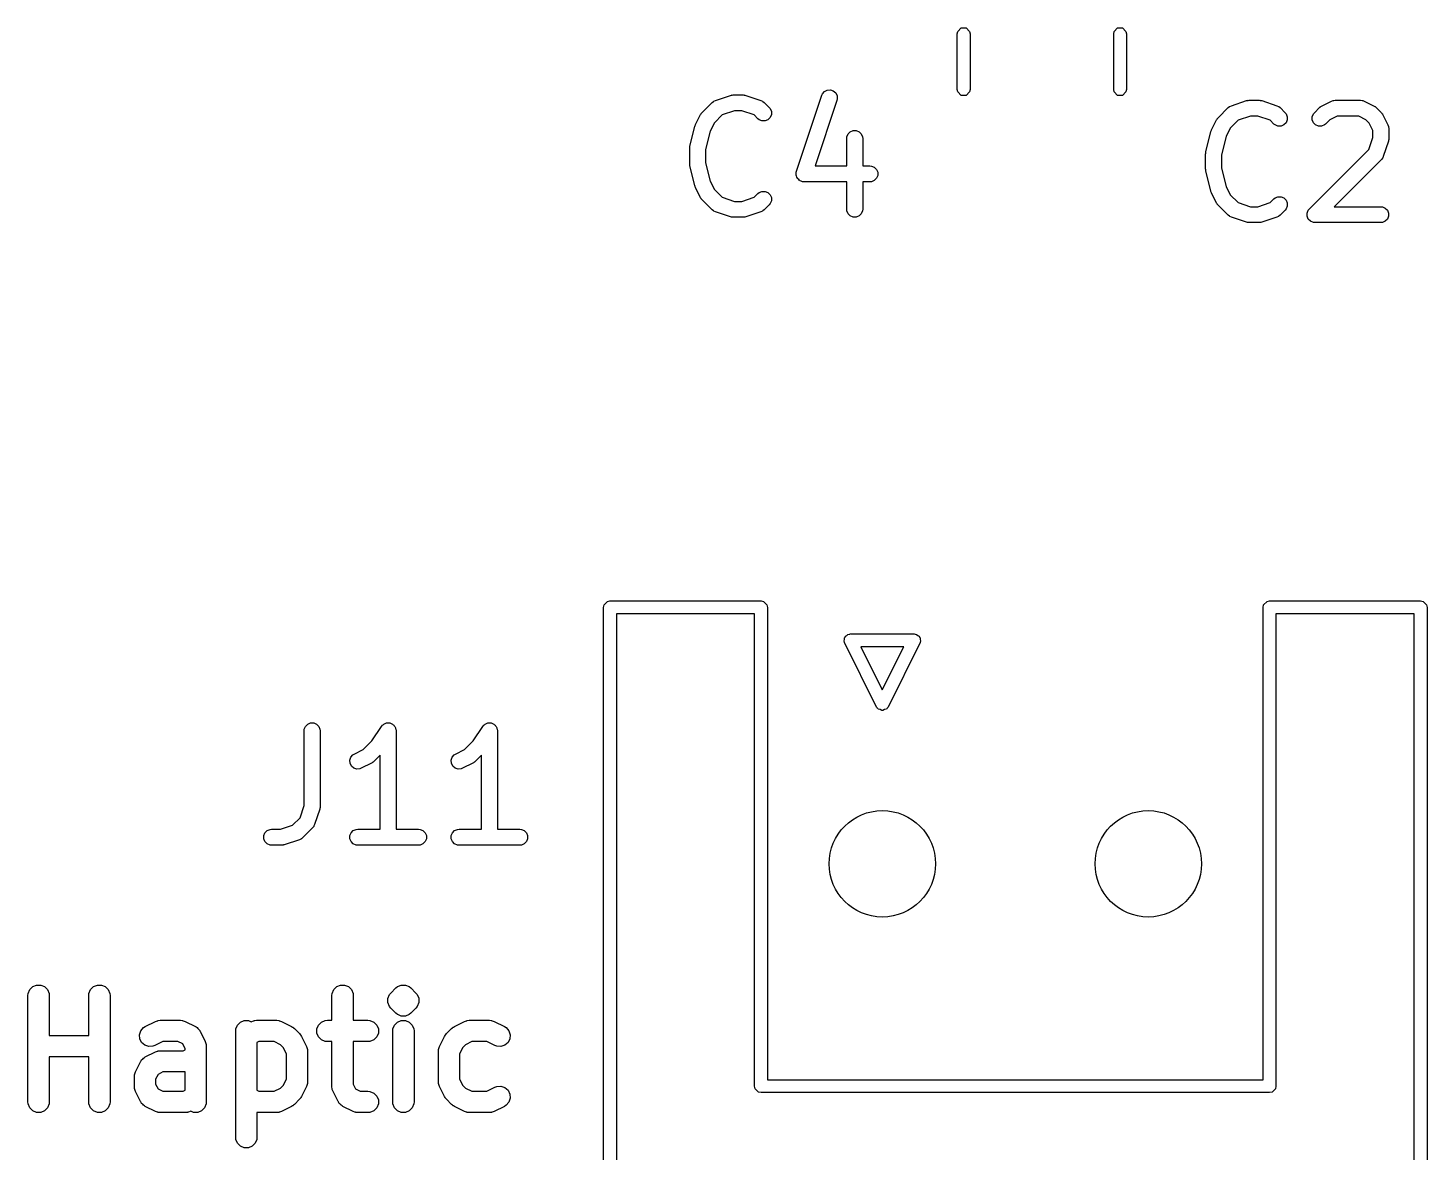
# Model space of a CAD drawing. Extents: x 2.05 to 8.87, y -5.84 to -2.88.
# Drawn here: x 2.056 to 2.574, y -5.571 to -5.156 of the extents above; entities that cross this region are included whole.
import ezdxf

# ---------------------------------------------------------------- set-up
doc = ezdxf.new("R2010")
doc.units = 0
doc.header["$MEASUREMENT"] = 0
doc.layers.add('BLACK', color=7, linetype='CONTINUOUS')

msp = doc.modelspace()

# ---------------------------------------------------------------- linework, layer by layer
at = {"layer": 'BLACK', "linetype": 'CONTINUOUS'}
for p, q in [((2.39998, -5.15682), (2.40126, -5.15554)), ((2.40126, -5.15554), (2.40307, -5.15554)), ((2.40307, -5.15554), (2.40435, -5.15682)), ((2.45786, -5.15682), (2.45914, -5.15554)), ((2.45914, -5.15554), (2.46094, -5.15554)), ((2.46094, -5.15554), (2.46222, -5.15682)), ((2.3998, -5.15773), (2.39998, -5.15682)), ((2.3998, -5.1783), (2.3998, -5.15773)), ((2.40435, -5.15682), (2.40453, -5.15773)), ((2.40453, -5.15773), (2.40453, -5.1783)), ((2.45768, -5.15773), (2.45786, -5.15682)), ((2.45768, -5.1783), (2.45768, -5.15773)), ((2.46222, -5.15682), (2.4624, -5.15773)), ((2.4624, -5.15773), (2.4624, -5.1783)), ((2.30975, -5.18257), (2.31028, -5.18233)), ((2.31028, -5.18233), (2.3159, -5.18046)), ((2.3159, -5.18046), (2.31619, -5.18039)), ((2.31619, -5.18039), (2.31626, -5.18036)), ((2.31626, -5.18036), (2.31636, -5.18035)), ((2.31636, -5.18035), (2.31647, -5.18033)), ((2.31647, -5.18033), (2.31654, -5.18034)), ((2.31654, -5.18034), (2.31684, -5.18031)), ((2.31684, -5.18031), (2.32058, -5.18031)), ((2.32058, -5.18031), (2.32088, -5.18034)), ((2.32088, -5.18034), (2.32095, -5.18033)), ((2.32095, -5.18033), (2.32106, -5.18035)), ((2.32106, -5.18035), (2.32116, -5.18036)), ((2.32116, -5.18036), (2.32123, -5.18039)), ((2.32123, -5.18039), (2.32152, -5.18046)), ((2.32152, -5.18046), (2.32714, -5.18233)), ((2.32714, -5.18233), (2.32767, -5.18257)), ((2.34028, -5.20857), (2.34965, -5.18045)), ((2.35526, -5.18232), (2.34718, -5.20655)), ((2.34965, -5.18045), (2.34989, -5.17992)), ((2.34989, -5.17992), (2.35065, -5.17905)), ((2.35065, -5.17905), (2.35168, -5.17854)), ((2.35168, -5.17854), (2.35283, -5.17846)), ((2.35283, -5.17846), (2.35392, -5.17882)), ((2.35392, -5.17882), (2.35479, -5.17958)), ((2.35479, -5.17958), (2.3553, -5.18061)), ((2.35539, -5.18176), (2.35526, -5.18232)), ((2.3553, -5.18061), (2.35539, -5.18176)), ((2.39998, -5.1792), (2.3998, -5.1783)), ((2.40126, -5.18048), (2.39998, -5.1792)), ((2.40307, -5.18048), (2.40126, -5.18048)), ((2.40435, -5.1792), (2.40307, -5.18048)), ((2.40453, -5.1783), (2.40435, -5.1792)), ((2.45786, -5.1792), (2.45768, -5.1783)), ((2.45914, -5.18048), (2.45786, -5.1792)), ((2.46094, -5.18048), (2.45914, -5.18048)), ((2.46222, -5.1792), (2.46094, -5.18048)), ((2.4624, -5.1783), (2.46222, -5.1792)), ((2.50122, -5.1843), (2.50685, -5.18243)), ((2.50685, -5.18243), (2.50713, -5.18236)), ((2.50713, -5.18236), (2.5072, -5.18233)), ((2.5072, -5.18233), (2.50731, -5.18232)), ((2.50731, -5.18232), (2.50741, -5.1823)), ((2.50741, -5.1823), (2.50749, -5.18231)), ((2.50749, -5.18231), (2.50778, -5.18228)), ((2.50778, -5.18228), (2.51153, -5.18228)), ((2.51153, -5.18228), (2.51182, -5.18231)), ((2.51182, -5.18231), (2.5119, -5.1823)), ((2.5119, -5.1823), (2.512, -5.18232)), ((2.512, -5.18232), (2.51211, -5.18233)), ((2.51211, -5.18233), (2.51218, -5.18236)), ((2.51218, -5.18236), (2.51246, -5.18243)), ((2.51246, -5.18243), (2.51809, -5.1843)), ((2.53833, -5.18259), (2.53887, -5.18238)), ((2.53887, -5.18238), (2.53898, -5.18237)), ((2.53898, -5.18237), (2.53908, -5.18233)), ((2.53908, -5.18233), (2.53965, -5.18228)), ((2.53965, -5.18228), (2.54903, -5.18228)), ((2.54903, -5.18228), (2.5496, -5.18233)), ((2.5496, -5.18233), (2.5497, -5.18237)), ((2.5497, -5.18237), (2.54981, -5.18238)), ((2.54981, -5.18238), (2.55035, -5.18259)), ((2.30295, -5.19131), (2.30482, -5.18756)), ((2.30482, -5.18756), (2.30498, -5.18732)), ((2.30498, -5.18732), (2.30501, -5.18724)), ((2.30501, -5.18724), (2.30507, -5.18716)), ((2.30507, -5.18716), (2.30513, -5.18707)), ((2.30513, -5.18707), (2.30519, -5.18702)), ((2.30519, -5.18702), (2.30537, -5.1868)), ((2.30537, -5.1868), (2.30912, -5.18305)), ((2.30912, -5.18305), (2.30957, -5.18268)), ((2.30957, -5.18268), (2.30967, -5.18264)), ((2.30967, -5.18264), (2.30975, -5.18257)), ((2.31731, -5.18621), (2.31281, -5.18772)), ((2.32011, -5.18621), (2.31731, -5.18621)), ((2.32461, -5.18772), (2.32011, -5.18621)), ((2.32767, -5.18257), (2.32775, -5.18264)), ((2.32775, -5.18264), (2.32785, -5.18268)), ((2.32785, -5.18268), (2.3283, -5.18305)), ((2.3283, -5.18305), (2.33017, -5.18492)), ((2.33017, -5.18492), (2.33054, -5.18537)), ((2.33054, -5.18537), (2.33098, -5.18643)), ((2.33098, -5.18759), (2.33054, -5.18865)), ((2.33098, -5.18643), (2.33098, -5.18759)), ((2.49632, -5.18877), (2.50007, -5.18502)), ((2.50007, -5.18502), (2.50052, -5.18465)), ((2.50052, -5.18465), (2.50061, -5.18461)), ((2.50061, -5.18461), (2.50069, -5.18454)), ((2.50069, -5.18454), (2.50122, -5.1843)), ((2.51809, -5.1843), (2.51862, -5.18454)), ((2.51862, -5.18454), (2.5187, -5.18461)), ((2.5187, -5.18461), (2.51879, -5.18465)), ((2.51879, -5.18465), (2.51924, -5.18502)), ((2.51924, -5.18502), (2.52112, -5.18689)), ((2.52112, -5.18689), (2.52148, -5.18734)), ((2.52148, -5.18734), (2.52192, -5.1884)), ((2.53113, -5.1884), (2.53157, -5.18734)), ((2.53157, -5.18734), (2.53194, -5.18689)), ((2.53194, -5.18689), (2.53381, -5.18502)), ((2.53381, -5.18502), (2.53404, -5.18483)), ((2.53404, -5.18483), (2.53409, -5.18477)), ((2.53409, -5.18477), (2.53418, -5.18472)), ((2.53418, -5.18472), (2.53426, -5.18465)), ((2.53426, -5.18465), (2.53433, -5.18462)), ((2.53433, -5.18462), (2.53458, -5.18446)), ((2.53458, -5.18446), (2.53833, -5.18259)), ((2.55035, -5.18259), (2.5541, -5.18446)), ((2.5541, -5.18446), (2.55434, -5.18462)), ((2.55434, -5.18462), (2.55442, -5.18465)), ((2.55442, -5.18465), (2.5545, -5.18472)), ((2.5545, -5.18472), (2.55459, -5.18477)), ((2.55459, -5.18477), (2.55464, -5.18483)), ((2.55464, -5.18483), (2.55486, -5.18502)), ((2.55486, -5.18502), (2.55674, -5.18689)), ((2.55674, -5.18689), (2.55692, -5.18712)), ((2.55692, -5.18712), (2.55698, -5.18717)), ((2.55698, -5.18717), (2.55704, -5.18726)), ((2.55704, -5.18726), (2.5571, -5.18734)), ((2.5571, -5.18734), (2.55713, -5.18741)), ((2.55713, -5.18741), (2.55729, -5.18766)), ((2.30085, -5.19942), (2.30272, -5.19192)), ((2.30272, -5.19192), (2.30274, -5.19188)), ((2.30274, -5.19185), (2.30283, -5.19162)), ((2.30274, -5.19188), (2.30274, -5.19185)), ((2.30283, -5.19162), (2.30292, -5.19137)), ((2.30292, -5.19137), (2.30293, -5.19136)), ((2.30293, -5.19136), (2.30295, -5.19131)), ((2.30989, -5.19063), (2.30837, -5.19366)), ((2.31281, -5.18772), (2.30989, -5.19063)), ((2.326, -5.1891), (2.32461, -5.18772)), ((2.32644, -5.18947), (2.326, -5.1891)), ((2.32751, -5.18991), (2.32644, -5.18947)), ((2.32866, -5.18991), (2.32751, -5.18991)), ((2.32972, -5.18947), (2.32866, -5.18991)), ((2.33054, -5.18865), (2.32972, -5.18947)), ((2.49389, -5.19328), (2.49577, -5.18953)), ((2.49577, -5.18953), (2.49592, -5.18928)), ((2.49592, -5.18928), (2.49595, -5.18921)), ((2.49595, -5.18921), (2.49602, -5.18913)), ((2.49602, -5.18913), (2.49607, -5.18904)), ((2.49607, -5.18904), (2.49613, -5.18899)), ((2.49613, -5.18899), (2.49632, -5.18877)), ((2.50083, -5.1926), (2.49932, -5.19563)), ((2.50375, -5.18968), (2.50083, -5.1926)), ((2.50826, -5.18818), (2.50375, -5.18968)), ((2.51105, -5.18818), (2.50826, -5.18818)), ((2.51556, -5.18968), (2.51105, -5.18818)), ((2.51694, -5.19107), (2.51556, -5.18968)), ((2.51739, -5.19143), (2.51694, -5.19107)), ((2.51845, -5.19187), (2.51739, -5.19143)), ((2.5196, -5.19187), (2.51845, -5.19187)), ((2.52067, -5.19143), (2.5196, -5.19187)), ((2.52148, -5.19062), (2.52067, -5.19143)), ((2.52192, -5.18955), (2.52148, -5.19062)), ((2.52192, -5.1884), (2.52192, -5.18955)), ((2.53113, -5.18955), (2.53113, -5.1884)), ((2.53157, -5.19062), (2.53113, -5.18955)), ((2.53239, -5.19143), (2.53157, -5.19062)), ((2.53345, -5.19187), (2.53239, -5.19143)), ((2.5346, -5.19187), (2.53345, -5.19187)), ((2.53567, -5.19143), (2.5346, -5.19187)), ((2.53611, -5.19107), (2.53567, -5.19143)), ((2.53765, -5.18953), (2.53611, -5.19107)), ((2.54035, -5.18818), (2.53765, -5.18953)), ((2.54833, -5.18818), (2.54035, -5.18818)), ((2.55103, -5.18953), (2.54833, -5.18818)), ((2.55222, -5.19073), (2.55103, -5.18953)), ((2.55357, -5.19343), (2.55222, -5.19073)), ((2.55729, -5.18766), (2.55917, -5.19141)), ((2.55917, -5.19141), (2.55937, -5.19195)), ((2.55937, -5.19195), (2.55938, -5.19205)), ((2.55938, -5.19205), (2.55942, -5.19215)), ((2.55942, -5.19215), (2.55948, -5.19273)), ((2.55948, -5.19273), (2.55948, -5.19648)), ((2.30837, -5.19366), (2.30666, -5.2005)), ((2.35888, -5.19638), (2.35893, -5.19581)), ((2.35888, -5.20655), (2.35888, -5.19638)), ((2.35893, -5.19581), (2.35937, -5.19474)), ((2.35937, -5.19474), (2.36019, -5.19393)), ((2.36019, -5.19393), (2.36125, -5.19349)), ((2.36125, -5.19349), (2.36241, -5.19349)), ((2.36241, -5.19349), (2.36347, -5.19393)), ((2.36347, -5.19393), (2.36428, -5.19474)), ((2.36428, -5.19474), (2.36473, -5.19581)), ((2.36473, -5.19581), (2.36478, -5.19638)), ((2.36478, -5.19638), (2.36478, -5.20655)), ((2.49179, -5.20139), (2.49367, -5.19389)), ((2.49367, -5.19389), (2.49368, -5.19384)), ((2.49368, -5.19382), (2.49378, -5.19358)), ((2.49368, -5.19384), (2.49368, -5.19382)), ((2.49378, -5.19358), (2.49386, -5.19334)), ((2.49386, -5.19334), (2.49387, -5.19332)), ((2.49387, -5.19332), (2.49389, -5.19328)), ((2.49932, -5.19563), (2.49761, -5.20247)), ((2.55207, -5.20051), (2.55357, -5.196)), ((2.55357, -5.196), (2.55357, -5.19343)), ((2.55933, -5.19741), (2.55745, -5.20304)), ((2.55939, -5.19713), (2.55933, -5.19741)), ((2.55942, -5.19705), (2.55939, -5.19713)), ((2.55943, -5.19695), (2.55942, -5.19705)), ((2.55945, -5.19685), (2.55943, -5.19695)), ((2.55948, -5.19648), (2.55945, -5.19677)), ((2.55945, -5.19677), (2.55945, -5.19685)), ((2.30076, -5.19999), (2.30079, -5.19977)), ((2.30077, -5.20003), (2.30076, -5.19999)), ((2.30076, -5.20013), (2.30077, -5.20003)), ((2.30076, -5.20576), (2.30076, -5.20013)), ((2.30079, -5.19977), (2.30082, -5.19956)), ((2.30082, -5.19956), (2.30083, -5.19952)), ((2.30083, -5.19952), (2.30085, -5.19942)), ((2.30666, -5.2005), (2.30666, -5.20539)), ((2.4917, -5.2021), (2.49171, -5.202)), ((2.4917, -5.20773), (2.4917, -5.2021)), ((2.49171, -5.20196), (2.49174, -5.20174)), ((2.49171, -5.202), (2.49171, -5.20196)), ((2.49174, -5.20174), (2.49176, -5.20153)), ((2.49176, -5.20153), (2.49178, -5.20149)), ((2.49178, -5.20149), (2.49179, -5.20139)), ((2.49761, -5.20247), (2.49761, -5.20736)), ((2.53006, -5.22251), (2.55207, -5.20051)), ((2.55745, -5.20304), (2.55721, -5.20356)), ((2.30077, -5.20586), (2.30076, -5.20576)), ((2.30076, -5.2059), (2.30077, -5.20586)), ((2.30079, -5.20612), (2.30076, -5.2059)), ((2.30082, -5.20633), (2.30079, -5.20612)), ((2.30083, -5.20637), (2.30082, -5.20633)), ((2.30085, -5.20647), (2.30083, -5.20637)), ((2.30272, -5.21397), (2.30085, -5.20647)), ((2.30666, -5.20539), (2.30837, -5.21223)), ((2.34718, -5.20655), (2.35888, -5.20655)), ((2.36478, -5.20655), (2.36745, -5.20655)), ((2.36745, -5.20655), (2.36803, -5.20661)), ((2.36803, -5.20661), (2.36909, -5.20705)), ((2.36909, -5.20705), (2.36991, -5.20787)), ((2.36991, -5.20787), (2.37035, -5.20893)), ((2.49171, -5.20783), (2.4917, -5.20773)), ((2.49171, -5.20787), (2.49171, -5.20783)), ((2.49174, -5.20809), (2.49171, -5.20787)), ((2.49176, -5.2083), (2.49174, -5.20809)), ((2.49178, -5.20834), (2.49176, -5.2083)), ((2.49179, -5.20844), (2.49178, -5.20834)), ((2.49761, -5.20736), (2.49932, -5.21419)), ((2.55674, -5.20419), (2.53928, -5.22165)), ((2.5571, -5.20374), (2.55674, -5.20419)), ((2.55715, -5.20364), (2.5571, -5.20374)), ((2.55721, -5.20356), (2.55715, -5.20364)), ((2.30837, -5.21223), (2.30989, -5.21526)), ((2.34015, -5.20914), (2.34019, -5.20899)), ((2.34019, -5.20961), (2.34015, -5.20914)), ((2.34019, -5.20893), (2.34022, -5.20886)), ((2.34019, -5.20899), (2.34019, -5.20893)), ((2.34019, -5.21008), (2.34019, -5.20961)), ((2.34023, -5.21018), (2.34019, -5.21008)), ((2.34022, -5.20886), (2.34028, -5.20857)), ((2.34023, -5.21029), (2.34023, -5.21018)), ((2.34045, -5.21071), (2.34023, -5.21029)), ((2.34063, -5.21115), (2.34045, -5.21071)), ((2.3407, -5.21122), (2.34063, -5.21115)), ((2.34075, -5.21132), (2.3407, -5.21122)), ((2.34111, -5.21163), (2.34075, -5.21132)), ((2.34144, -5.21196), (2.34111, -5.21163)), ((2.34154, -5.212), (2.34144, -5.21196)), ((2.34162, -5.21207), (2.34154, -5.212)), ((2.34207, -5.21222), (2.34162, -5.21207)), ((2.34251, -5.2124), (2.34207, -5.21222)), ((2.34266, -5.21242), (2.34251, -5.2124)), ((2.34271, -5.21244), (2.34266, -5.21242)), ((2.34279, -5.21243), (2.34271, -5.21244)), ((2.34308, -5.21246), (2.34279, -5.21243)), ((2.35888, -5.21246), (2.34308, -5.21246)), ((2.35888, -5.22263), (2.35888, -5.21246)), ((2.36745, -5.21246), (2.36478, -5.21246)), ((2.36478, -5.21246), (2.36478, -5.22263)), ((2.36803, -5.2124), (2.36745, -5.21246)), ((2.36909, -5.21196), (2.36803, -5.2124)), ((2.36991, -5.21115), (2.36909, -5.21196)), ((2.37035, -5.21008), (2.36991, -5.21115)), ((2.37035, -5.20893), (2.37035, -5.21008)), ((2.49367, -5.21594), (2.49179, -5.20844)), ((2.30274, -5.21402), (2.30272, -5.21397)), ((2.30274, -5.21404), (2.30274, -5.21402)), ((2.30283, -5.21428), (2.30274, -5.21404)), ((2.30292, -5.21452), (2.30283, -5.21428)), ((2.30293, -5.21454), (2.30292, -5.21452)), ((2.30295, -5.21458), (2.30293, -5.21454)), ((2.30482, -5.21833), (2.30295, -5.21458)), ((2.30498, -5.21857), (2.30482, -5.21833)), ((2.30501, -5.21865), (2.30498, -5.21857)), ((2.30507, -5.21873), (2.30501, -5.21865)), ((2.30989, -5.21526), (2.31281, -5.21818)), ((2.31281, -5.21818), (2.31731, -5.21968)), ((2.32011, -5.21968), (2.32461, -5.21818)), ((2.32461, -5.21818), (2.326, -5.21679)), ((2.326, -5.21679), (2.32644, -5.21643)), ((2.32644, -5.21643), (2.32751, -5.21599)), ((2.32751, -5.21599), (2.32866, -5.21599)), ((2.32866, -5.21599), (2.32972, -5.21643)), ((2.32972, -5.21643), (2.33054, -5.21724)), ((2.33054, -5.21724), (2.33098, -5.21831)), ((2.33098, -5.21831), (2.33098, -5.21946)), ((2.49368, -5.21598), (2.49367, -5.21594)), ((2.49368, -5.21601), (2.49368, -5.21598)), ((2.49378, -5.21624), (2.49368, -5.21601)), ((2.49386, -5.21649), (2.49378, -5.21624)), ((2.49387, -5.2165), (2.49386, -5.21649)), ((2.49389, -5.21655), (2.49387, -5.2165)), ((2.49577, -5.2203), (2.49389, -5.21655)), ((2.49932, -5.21419), (2.50083, -5.21723)), ((2.50083, -5.21723), (2.50375, -5.22014)), ((2.51694, -5.21876), (2.51739, -5.21839)), ((2.51739, -5.21839), (2.51845, -5.21795)), ((2.51845, -5.21795), (2.5196, -5.21795)), ((2.5196, -5.21795), (2.52067, -5.21839)), ((2.52067, -5.21839), (2.52148, -5.21921)), ((2.30513, -5.21882), (2.30507, -5.21873)), ((2.30519, -5.21887), (2.30513, -5.21882)), ((2.30537, -5.21909), (2.30519, -5.21887)), ((2.30912, -5.22284), (2.30537, -5.21909)), ((2.30957, -5.22321), (2.30912, -5.22284)), ((2.30967, -5.22325), (2.30957, -5.22321)), ((2.30975, -5.22332), (2.30967, -5.22325)), ((2.31028, -5.22356), (2.30975, -5.22332)), ((2.3159, -5.22543), (2.31028, -5.22356)), ((2.31731, -5.21968), (2.32011, -5.21968)), ((2.32714, -5.22356), (2.32152, -5.22543)), ((2.32767, -5.22332), (2.32714, -5.22356)), ((2.32775, -5.22325), (2.32767, -5.22332)), ((2.32785, -5.22321), (2.32775, -5.22325)), ((2.3283, -5.22284), (2.32785, -5.22321)), ((2.33017, -5.22097), (2.3283, -5.22284)), ((2.33054, -5.22052), (2.33017, -5.22097)), ((2.33098, -5.21946), (2.33054, -5.22052)), ((2.35893, -5.22321), (2.35888, -5.22263)), ((2.35937, -5.22427), (2.35893, -5.22321)), ((2.36473, -5.22321), (2.36428, -5.22427)), ((2.36478, -5.22263), (2.36473, -5.22321)), ((2.49592, -5.22054), (2.49577, -5.2203)), ((2.49595, -5.22062), (2.49592, -5.22054)), ((2.49602, -5.2207), (2.49595, -5.22062)), ((2.49607, -5.22079), (2.49602, -5.2207)), ((2.49613, -5.22084), (2.49607, -5.22079)), ((2.49632, -5.22106), (2.49613, -5.22084)), ((2.50007, -5.22481), (2.49632, -5.22106)), ((2.50375, -5.22014), (2.50826, -5.22165)), ((2.50826, -5.22165), (2.51105, -5.22165)), ((2.51105, -5.22165), (2.51556, -5.22014)), ((2.51556, -5.22014), (2.51694, -5.21876)), ((2.52112, -5.22294), (2.51924, -5.22481)), ((2.52148, -5.22249), (2.52112, -5.22294)), ((2.52148, -5.21921), (2.52192, -5.22027)), ((2.52192, -5.22143), (2.52148, -5.22249)), ((2.52192, -5.22027), (2.52192, -5.22143)), ((2.52926, -5.22402), (2.5297, -5.22296)), ((2.5297, -5.22296), (2.53006, -5.22251)), ((2.53928, -5.22165), (2.55652, -5.22165)), ((2.55652, -5.22165), (2.5571, -5.2217)), ((2.5571, -5.2217), (2.55816, -5.22214)), ((2.55816, -5.22214), (2.55898, -5.22296)), ((2.55898, -5.22296), (2.55942, -5.22402)), ((2.31619, -5.2255), (2.3159, -5.22543)), ((2.31626, -5.22553), (2.31619, -5.2255)), ((2.31636, -5.22554), (2.31626, -5.22553)), ((2.31647, -5.22556), (2.31636, -5.22554)), ((2.31654, -5.22555), (2.31647, -5.22556)), ((2.31684, -5.22558), (2.31654, -5.22555)), ((2.32058, -5.22558), (2.31684, -5.22558)), ((2.32088, -5.22555), (2.32058, -5.22558)), ((2.32095, -5.22556), (2.32088, -5.22555)), ((2.32106, -5.22554), (2.32095, -5.22556)), ((2.32116, -5.22553), (2.32106, -5.22554)), ((2.32123, -5.2255), (2.32116, -5.22553)), ((2.32152, -5.22543), (2.32123, -5.2255)), ((2.36019, -5.22509), (2.35937, -5.22427)), ((2.36125, -5.22553), (2.36019, -5.22509)), ((2.36241, -5.22553), (2.36125, -5.22553)), ((2.36347, -5.22509), (2.36241, -5.22553)), ((2.36428, -5.22427), (2.36347, -5.22509)), ((2.50052, -5.22518), (2.50007, -5.22481)), ((2.50061, -5.22522), (2.50052, -5.22518)), ((2.50069, -5.22529), (2.50061, -5.22522)), ((2.50122, -5.22553), (2.50069, -5.22529)), ((2.50685, -5.2274), (2.50122, -5.22553)), ((2.50713, -5.22747), (2.50685, -5.2274)), ((2.5072, -5.2275), (2.50713, -5.22747)), ((2.50731, -5.22751), (2.5072, -5.2275)), ((2.50741, -5.22753), (2.50731, -5.22751)), ((2.50749, -5.22752), (2.50741, -5.22753)), ((2.50778, -5.22755), (2.50749, -5.22752)), ((2.51153, -5.22755), (2.50778, -5.22755)), ((2.51182, -5.22752), (2.51153, -5.22755)), ((2.5119, -5.22753), (2.51182, -5.22752)), ((2.512, -5.22751), (2.5119, -5.22753)), ((2.51211, -5.2275), (2.512, -5.22751)), ((2.51218, -5.22747), (2.51211, -5.2275)), ((2.51246, -5.2274), (2.51218, -5.22747)), ((2.51809, -5.22553), (2.51246, -5.2274)), ((2.51862, -5.22529), (2.51809, -5.22553)), ((2.5187, -5.22522), (2.51862, -5.22529)), ((2.51879, -5.22518), (2.5187, -5.22522)), ((2.51924, -5.22481), (2.51879, -5.22518)), ((2.52926, -5.22518), (2.52926, -5.22402)), ((2.5297, -5.22624), (2.52926, -5.22518)), ((2.53051, -5.22705), (2.5297, -5.22624)), ((2.53158, -5.2275), (2.53051, -5.22705)), ((2.53215, -5.22755), (2.53158, -5.2275)), ((2.55652, -5.22755), (2.53215, -5.22755)), ((2.5571, -5.2275), (2.55652, -5.22755)), ((2.55816, -5.22705), (2.5571, -5.2275)), ((2.55898, -5.22624), (2.55816, -5.22705)), ((2.55942, -5.22518), (2.55898, -5.22624)), ((2.55942, -5.22402), (2.55942, -5.22518)), ((2.26908, -5.36898), (2.27036, -5.3677)), ((2.27036, -5.3677), (2.27126, -5.36752)), ((2.27126, -5.36752), (2.32717, -5.36752)), ((2.32717, -5.36752), (2.32807, -5.3677)), ((2.32807, -5.3677), (2.32935, -5.36898)), ((2.51317, -5.36898), (2.51445, -5.3677)), ((2.51445, -5.3677), (2.51535, -5.36752)), ((2.51535, -5.36752), (2.57126, -5.36752)), ((2.57126, -5.36752), (2.57216, -5.3677)), ((2.57216, -5.3677), (2.57344, -5.36898)), ((2.2689, -5.36988), (2.26908, -5.36898)), ((2.2689, -5.8313), (2.2689, -5.36988)), ((2.27362, -5.37224), (2.27362, -5.82894)), ((2.3248, -5.37224), (2.27362, -5.37224)), ((2.3248, -5.54705), (2.3248, -5.37224)), ((2.32935, -5.36898), (2.32953, -5.36988)), ((2.32953, -5.36988), (2.32953, -5.54469)), ((2.51299, -5.36988), (2.51317, -5.36898)), ((2.51299, -5.54469), (2.51299, -5.36988)), ((2.5689, -5.37224), (2.51772, -5.37224)), ((2.51772, -5.37224), (2.51772, -5.54705)), ((2.5689, -5.82894), (2.5689, -5.37224)), ((2.57344, -5.36898), (2.57362, -5.36988)), ((2.57362, -5.36988), (2.57362, -5.8313)), ((2.35788, -5.38225), (2.35805, -5.38173)), ((2.35805, -5.38289), (2.35788, -5.38225)), ((2.35805, -5.38118), (2.35833, -5.38091)), ((2.35805, -5.38173), (2.35805, -5.38118)), ((2.35805, -5.38299), (2.35805, -5.38289)), ((2.35809, -5.38303), (2.35805, -5.38299)), ((2.35812, -5.38314), (2.35809, -5.38303)), ((2.36993, -5.40677), (2.35812, -5.38314)), ((2.35833, -5.38091), (2.35845, -5.38054)), ((2.35845, -5.38054), (2.35894, -5.38029)), ((2.35894, -5.38029), (2.35933, -5.3799)), ((2.35933, -5.3799), (2.35998, -5.37978)), ((2.35998, -5.37978), (2.36007, -5.37973)), ((2.36007, -5.37973), (2.36012, -5.37975)), ((2.36012, -5.37975), (2.36024, -5.37972)), ((2.36024, -5.37972), (2.38386, -5.37972)), ((2.38597, -5.38314), (2.37416, -5.40677)), ((2.38386, -5.37972), (2.38397, -5.37975)), ((2.38397, -5.37975), (2.38403, -5.37973)), ((2.38403, -5.37973), (2.38412, -5.37978)), ((2.38412, -5.37978), (2.38476, -5.3799)), ((2.38476, -5.3799), (2.38515, -5.38029)), ((2.38515, -5.38029), (2.38564, -5.38054)), ((2.38564, -5.38054), (2.38577, -5.38091)), ((2.38577, -5.38091), (2.38604, -5.38118)), ((2.386, -5.38303), (2.38597, -5.38314)), ((2.38604, -5.38299), (2.386, -5.38303)), ((2.38604, -5.38118), (2.38604, -5.38173)), ((2.38604, -5.38173), (2.38621, -5.38225)), ((2.38621, -5.38225), (2.38604, -5.38289)), ((2.38604, -5.38289), (2.38604, -5.38299)), ((2.36406, -5.38445), (2.37205, -5.40043)), ((2.38004, -5.38445), (2.36406, -5.38445)), ((2.37205, -5.40043), (2.38004, -5.38445)), ((2.37022, -5.40714), (2.36993, -5.40677)), ((2.37026, -5.40726), (2.37022, -5.40714)), ((2.37035, -5.4073), (2.37026, -5.40726)), ((2.3705, -5.40749), (2.37035, -5.4073)), ((2.37121, -5.40773), (2.3705, -5.40749)), ((2.37188, -5.40806), (2.37121, -5.40773)), ((2.37205, -5.40801), (2.37188, -5.40806)), ((2.37221, -5.40806), (2.37205, -5.40801)), ((2.37288, -5.40773), (2.37221, -5.40806)), ((2.37359, -5.40749), (2.37288, -5.40773)), ((2.37375, -5.4073), (2.37359, -5.40749)), ((2.37383, -5.40726), (2.37375, -5.4073)), ((2.37387, -5.40714), (2.37383, -5.40726)), ((2.37416, -5.40677), (2.37387, -5.40714)), ((2.15809, -5.41554), (2.15815, -5.41497)), ((2.15815, -5.41497), (2.15859, -5.4139)), ((2.15859, -5.4139), (2.1594, -5.41309)), ((2.1594, -5.41309), (2.16047, -5.41265)), ((2.16047, -5.41265), (2.16162, -5.41265)), ((2.16162, -5.41265), (2.16268, -5.41309)), ((2.16268, -5.41309), (2.1635, -5.4139)), ((2.1635, -5.4139), (2.16394, -5.41497)), ((2.16394, -5.41497), (2.164, -5.41554)), ((2.18312, -5.41929), (2.18671, -5.41391)), ((2.18671, -5.4139), (2.18707, -5.41346)), ((2.18671, -5.41391), (2.18671, -5.4139)), ((2.18671, -5.4139), (2.18671, -5.4139)), ((2.18671, -5.4139), (2.18671, -5.4139)), ((2.18707, -5.41346), (2.18732, -5.4133)), ((2.18732, -5.4133), (2.18752, -5.41309)), ((2.18752, -5.41309), (2.18779, -5.41298)), ((2.18779, -5.41298), (2.18803, -5.41282)), ((2.18803, -5.41282), (2.18832, -5.41276)), ((2.18832, -5.41276), (2.18859, -5.41265)), ((2.18859, -5.41265), (2.18888, -5.41265)), ((2.18888, -5.41265), (2.18916, -5.41259)), ((2.18916, -5.41259), (2.18945, -5.41265)), ((2.18945, -5.41265), (2.18974, -5.41265)), ((2.18974, -5.41265), (2.19001, -5.41276)), ((2.19001, -5.41276), (2.19029, -5.41281)), ((2.19029, -5.41281), (2.19053, -5.41298)), ((2.19053, -5.41298), (2.1908, -5.41309)), ((2.1908, -5.41309), (2.19101, -5.41329)), ((2.19101, -5.41329), (2.19125, -5.41345)), ((2.19125, -5.41345), (2.19141, -5.4137)), ((2.19141, -5.4137), (2.19162, -5.4139)), ((2.19162, -5.4139), (2.19173, -5.41417)), ((2.19173, -5.41417), (2.19189, -5.41441)), ((2.19189, -5.41441), (2.19195, -5.4147)), ((2.19195, -5.4147), (2.19206, -5.41497)), ((2.19206, -5.41497), (2.19212, -5.41554)), ((2.22061, -5.41929), (2.2242, -5.41391)), ((2.2242, -5.41391), (2.2242, -5.4139)), ((2.2242, -5.4139), (2.2242, -5.4139)), ((2.2242, -5.4139), (2.22421, -5.4139)), ((2.22421, -5.4139), (2.22457, -5.41346)), ((2.22457, -5.41346), (2.22481, -5.4133)), ((2.22481, -5.4133), (2.22502, -5.41309)), ((2.22502, -5.41309), (2.22529, -5.41298)), ((2.22529, -5.41298), (2.22553, -5.41282)), ((2.22553, -5.41282), (2.22581, -5.41276)), ((2.22581, -5.41276), (2.22608, -5.41265)), ((2.22608, -5.41265), (2.22637, -5.41265)), ((2.22637, -5.41265), (2.22666, -5.41259)), ((2.22666, -5.41259), (2.22694, -5.41265)), ((2.22694, -5.41265), (2.22724, -5.41265)), ((2.22724, -5.41265), (2.2275, -5.41276)), ((2.2275, -5.41276), (2.22779, -5.41281)), ((2.22779, -5.41281), (2.22803, -5.41298)), ((2.22803, -5.41298), (2.2283, -5.41309)), ((2.2283, -5.41309), (2.2285, -5.41329)), ((2.2285, -5.41329), (2.22874, -5.41345)), ((2.22874, -5.41345), (2.22891, -5.4137)), ((2.22891, -5.4137), (2.22911, -5.4139)), ((2.22911, -5.4139), (2.22922, -5.41417)), ((2.22922, -5.41417), (2.22939, -5.41441)), ((2.22939, -5.41441), (2.22944, -5.4147)), ((2.22944, -5.4147), (2.22956, -5.41497)), ((2.22956, -5.41497), (2.22961, -5.41554)), ((2.15809, -5.44319), (2.15809, -5.41554)), ((2.164, -5.41554), (2.164, -5.44367)), ((2.17992, -5.42249), (2.18312, -5.41929)), ((2.19212, -5.41554), (2.19212, -5.41554)), ((2.19212, -5.41554), (2.19212, -5.41554)), ((2.19212, -5.41554), (2.19212, -5.41554)), ((2.19212, -5.41554), (2.19212, -5.45196)), ((2.21741, -5.42249), (2.22061, -5.41929)), ((2.22961, -5.41554), (2.22961, -5.41554)), ((2.22961, -5.41554), (2.22961, -5.41554)), ((2.22961, -5.41554), (2.22961, -5.41554)), ((2.22961, -5.41554), (2.22961, -5.45196)), ((2.17499, -5.42642), (2.17535, -5.42533)), ((2.17535, -5.42533), (2.1761, -5.42446)), ((2.1761, -5.42446), (2.17659, -5.42415)), ((2.17659, -5.42415), (2.17992, -5.42249)), ((2.18621, -5.42455), (2.18375, -5.42701)), ((2.18621, -5.45196), (2.18621, -5.42455)), ((2.21248, -5.42642), (2.21285, -5.42533)), ((2.21285, -5.42533), (2.2136, -5.42446)), ((2.2136, -5.42446), (2.21409, -5.42415)), ((2.21409, -5.42415), (2.21741, -5.42249)), ((2.22371, -5.42455), (2.22125, -5.42701)), ((2.22371, -5.45196), (2.22371, -5.42455)), ((2.17507, -5.42757), (2.17499, -5.42642)), ((2.17558, -5.4286), (2.17507, -5.42757)), ((2.17645, -5.42936), (2.17558, -5.4286)), ((2.17755, -5.42972), (2.17645, -5.42936)), ((2.1787, -5.42964), (2.17755, -5.42972)), ((2.17924, -5.42943), (2.1787, -5.42964)), ((2.18299, -5.42756), (2.17924, -5.42943)), ((2.18323, -5.4274), (2.18299, -5.42756)), ((2.18331, -5.42737), (2.18323, -5.4274)), ((2.18339, -5.42731), (2.18331, -5.42737)), ((2.18348, -5.42725), (2.18339, -5.42731)), ((2.18353, -5.42719), (2.18348, -5.42725)), ((2.18375, -5.42701), (2.18353, -5.42719)), ((2.21256, -5.42757), (2.21248, -5.42642)), ((2.21308, -5.4286), (2.21256, -5.42757)), ((2.21395, -5.42936), (2.21308, -5.4286)), ((2.21504, -5.42972), (2.21395, -5.42936)), ((2.21619, -5.42964), (2.21504, -5.42972)), ((2.21673, -5.42943), (2.21619, -5.42964)), ((2.22048, -5.42756), (2.21673, -5.42943)), ((2.22073, -5.4274), (2.22048, -5.42756)), ((2.2208, -5.42737), (2.22073, -5.4274)), ((2.22088, -5.42731), (2.2208, -5.42737)), ((2.22097, -5.42725), (2.22088, -5.42731)), ((2.22102, -5.42719), (2.22097, -5.42725)), ((2.22125, -5.42701), (2.22102, -5.42719)), ((2.15659, -5.44769), (2.15809, -5.44319)), ((2.16384, -5.4446), (2.16197, -5.45022)), ((2.16391, -5.44431), (2.16384, -5.4446)), ((2.16394, -5.44424), (2.16391, -5.44431)), ((2.16395, -5.44414), (2.16394, -5.44424)), ((2.16397, -5.44403), (2.16395, -5.44414)), ((2.164, -5.44367), (2.16397, -5.44396)), ((2.16397, -5.44396), (2.16397, -5.44403)), ((2.14931, -5.45196), (2.15382, -5.45046)), ((2.15382, -5.45046), (2.15659, -5.44769)), ((2.16126, -5.45138), (2.15751, -5.45513)), ((2.16162, -5.45093), (2.16126, -5.45138)), ((2.16166, -5.45083), (2.16162, -5.45093)), ((2.16173, -5.45075), (2.16166, -5.45083)), ((2.16197, -5.45022), (2.16173, -5.45075)), ((2.14315, -5.45434), (2.14359, -5.45327)), ((2.14315, -5.45549), (2.14315, -5.45434)), ((2.14359, -5.45655), (2.14315, -5.45549)), ((2.14359, -5.45327), (2.1444, -5.45246)), ((2.1444, -5.45737), (2.14359, -5.45655)), ((2.1444, -5.45246), (2.14547, -5.45202)), ((2.14547, -5.45202), (2.14604, -5.45196)), ((2.14604, -5.45196), (2.14931, -5.45196)), ((2.15635, -5.45584), (2.15073, -5.45772)), ((2.15688, -5.4556), (2.15635, -5.45584)), ((2.15696, -5.45554), (2.15688, -5.4556)), ((2.15706, -5.45549), (2.15696, -5.45554)), ((2.15751, -5.45513), (2.15706, -5.45549)), ((2.17502, -5.45434), (2.17546, -5.45327)), ((2.17502, -5.45549), (2.17502, -5.45434)), ((2.17546, -5.45655), (2.17502, -5.45549)), ((2.17546, -5.45327), (2.17627, -5.45246)), ((2.17627, -5.45737), (2.17546, -5.45655)), ((2.17627, -5.45246), (2.17734, -5.45202)), ((2.17734, -5.45202), (2.17792, -5.45196)), ((2.17792, -5.45196), (2.18621, -5.45196)), ((2.19212, -5.45196), (2.20041, -5.45196)), ((2.20041, -5.45196), (2.20099, -5.45202)), ((2.20099, -5.45202), (2.20205, -5.45246)), ((2.20205, -5.45246), (2.20287, -5.45327)), ((2.20287, -5.45655), (2.20205, -5.45737)), ((2.20287, -5.45327), (2.20331, -5.45434)), ((2.20331, -5.45549), (2.20287, -5.45655)), ((2.20331, -5.45434), (2.20331, -5.45549)), ((2.21251, -5.45434), (2.21296, -5.45327)), ((2.21251, -5.45549), (2.21251, -5.45434)), ((2.21296, -5.45655), (2.21251, -5.45549)), ((2.21296, -5.45327), (2.21377, -5.45246)), ((2.21377, -5.45737), (2.21296, -5.45655)), ((2.21377, -5.45246), (2.21483, -5.45202)), ((2.21483, -5.45202), (2.21541, -5.45196)), ((2.21541, -5.45196), (2.22371, -5.45196)), ((2.22961, -5.45196), (2.23791, -5.45196)), ((2.23791, -5.45196), (2.23848, -5.45202)), ((2.23848, -5.45202), (2.23955, -5.45246)), ((2.23955, -5.45246), (2.24036, -5.45327)), ((2.24036, -5.45655), (2.23955, -5.45737)), ((2.24036, -5.45327), (2.2408, -5.45434)), ((2.2408, -5.45549), (2.24036, -5.45655)), ((2.2408, -5.45434), (2.2408, -5.45549)), ((2.14547, -5.45781), (2.1444, -5.45737)), ((2.14604, -5.45787), (2.14547, -5.45781)), ((2.14979, -5.45787), (2.14604, -5.45787)), ((2.15009, -5.45784), (2.14979, -5.45787)), ((2.15016, -5.45784), (2.15009, -5.45784)), ((2.15027, -5.45782), (2.15016, -5.45784)), ((2.15037, -5.45781), (2.15027, -5.45782)), ((2.15044, -5.45778), (2.15037, -5.45781)), ((2.15073, -5.45772), (2.15044, -5.45778)), ((2.17734, -5.45781), (2.17627, -5.45737)), ((2.17792, -5.45787), (2.17734, -5.45781)), ((2.20041, -5.45787), (2.17792, -5.45787)), ((2.20099, -5.45781), (2.20041, -5.45787)), ((2.20205, -5.45737), (2.20099, -5.45781)), ((2.21483, -5.45781), (2.21377, -5.45737)), ((2.21541, -5.45787), (2.21483, -5.45781)), ((2.23791, -5.45787), (2.21541, -5.45787)), ((2.23848, -5.45781), (2.23791, -5.45787)), ((2.23955, -5.45737), (2.23848, -5.45781)), ((2.05589, -5.51348), (2.05597, -5.51271)), ((2.05589, -5.55285), (2.05589, -5.51348)), ((2.05597, -5.51271), (2.05656, -5.51129)), ((2.05656, -5.51129), (2.05764, -5.5102)), ((2.05764, -5.5102), (2.05906, -5.50961)), ((2.05906, -5.50961), (2.0606, -5.50961)), ((2.0606, -5.50961), (2.06202, -5.5102)), ((2.06202, -5.5102), (2.0631, -5.51129)), ((2.0631, -5.51129), (2.06369, -5.51271)), ((2.06369, -5.51271), (2.06377, -5.51348)), ((2.06377, -5.51348), (2.06377, -5.52829)), ((2.07839, -5.51348), (2.07847, -5.51271)), ((2.07839, -5.52829), (2.07839, -5.51348)), ((2.07847, -5.51271), (2.07905, -5.51129)), ((2.07905, -5.51129), (2.08014, -5.5102)), ((2.08014, -5.5102), (2.08156, -5.50961)), ((2.08156, -5.50961), (2.08309, -5.50961)), ((2.08309, -5.50961), (2.08451, -5.5102)), ((2.08451, -5.5102), (2.0856, -5.51129)), ((2.0856, -5.51129), (2.08619, -5.51271)), ((2.08619, -5.51271), (2.08626, -5.51348)), ((2.08626, -5.51348), (2.08626, -5.55285)), ((2.16838, -5.51348), (2.16845, -5.51271)), ((2.16838, -5.52266), (2.16838, -5.51348)), ((2.16845, -5.51271), (2.16904, -5.51129)), ((2.16904, -5.51129), (2.17013, -5.5102)), ((2.17013, -5.5102), (2.17155, -5.50961)), ((2.17155, -5.50961), (2.17308, -5.50961)), ((2.17308, -5.50961), (2.1745, -5.5102)), ((2.1745, -5.5102), (2.17559, -5.51129)), ((2.17559, -5.51129), (2.17618, -5.51271)), ((2.17618, -5.51271), (2.17625, -5.51348)), ((2.17625, -5.51348), (2.17625, -5.52266)), ((2.18908, -5.51458), (2.18966, -5.51316)), ((2.18966, -5.51316), (2.19015, -5.51257)), ((2.18966, -5.51316), (2.18966, -5.51316)), ((2.19015, -5.51257), (2.19203, -5.51069)), ((2.19203, -5.51069), (2.19263, -5.5102)), ((2.19263, -5.5102), (2.19304, -5.51003)), ((2.19304, -5.51003), (2.19404, -5.50961)), ((2.19404, -5.50961), (2.19558, -5.50961)), ((2.19558, -5.50961), (2.197, -5.5102)), ((2.197, -5.5102), (2.1976, -5.51069)), ((2.1976, -5.51069), (2.19947, -5.51257)), ((2.19947, -5.51257), (2.19996, -5.51316)), ((2.19996, -5.51316), (2.20049, -5.51444)), ((2.18908, -5.51612), (2.18908, -5.51458)), ((2.18966, -5.51754), (2.18908, -5.51612)), ((2.19015, -5.51813), (2.18966, -5.51754)), ((2.19203, -5.52001), (2.19015, -5.51813)), ((2.19947, -5.51813), (2.1976, -5.52001)), ((2.19996, -5.51754), (2.19947, -5.51813)), ((2.20055, -5.51612), (2.19996, -5.51754)), ((2.20049, -5.51444), (2.20055, -5.51458)), ((2.20055, -5.51458), (2.20055, -5.51612)), ((2.09931, -5.52495), (2.10306, -5.52308)), ((2.10306, -5.52308), (2.10378, -5.5228)), ((2.10378, -5.5228), (2.10393, -5.52279)), ((2.10393, -5.52279), (2.10406, -5.52274)), ((2.10406, -5.52274), (2.10482, -5.52266)), ((2.10482, -5.52266), (2.11232, -5.52266)), ((2.11232, -5.52266), (2.11309, -5.52274)), ((2.11309, -5.52274), (2.11322, -5.52279)), ((2.11322, -5.52279), (2.11336, -5.5228)), ((2.11336, -5.5228), (2.11408, -5.52308)), ((2.11408, -5.52308), (2.11783, -5.52495)), ((2.13342, -5.52441), (2.13451, -5.52333)), ((2.13451, -5.52333), (2.13593, -5.52274)), ((2.13593, -5.52274), (2.13746, -5.52274)), ((2.13746, -5.52274), (2.1385, -5.52317)), ((2.1385, -5.52317), (2.13868, -5.52308)), ((2.13868, -5.52308), (2.1394, -5.5228)), ((2.1394, -5.5228), (2.13955, -5.52279)), ((2.13955, -5.52279), (2.13968, -5.52274)), ((2.13968, -5.52274), (2.14044, -5.52266)), ((2.14044, -5.52266), (2.14794, -5.52266)), ((2.14794, -5.52266), (2.14871, -5.52274)), ((2.14871, -5.52274), (2.14884, -5.52279)), ((2.14884, -5.52279), (2.14898, -5.5228)), ((2.14898, -5.5228), (2.1497, -5.52308)), ((2.1497, -5.52308), (2.15345, -5.52495)), ((2.16342, -5.52441), (2.1645, -5.52333)), ((2.1645, -5.52333), (2.16592, -5.52274)), ((2.16592, -5.52274), (2.16669, -5.52266)), ((2.16669, -5.52266), (2.16838, -5.52266)), ((2.17625, -5.52266), (2.18169, -5.52266)), ((2.18169, -5.52266), (2.18246, -5.52274)), ((2.18246, -5.52274), (2.18388, -5.52333)), ((2.18388, -5.52333), (2.18496, -5.52441)), ((2.19154, -5.52441), (2.19263, -5.52333)), ((2.19263, -5.5205), (2.19203, -5.52001)), ((2.19304, -5.52067), (2.19263, -5.5205)), ((2.19263, -5.52333), (2.19404, -5.52274)), ((2.19404, -5.52109), (2.19304, -5.52067)), ((2.19558, -5.52109), (2.19404, -5.52109)), ((2.19404, -5.52274), (2.19558, -5.52274)), ((2.197, -5.5205), (2.19558, -5.52109)), ((2.19558, -5.52274), (2.197, -5.52333)), ((2.1976, -5.52001), (2.197, -5.5205)), ((2.197, -5.52333), (2.19809, -5.52441)), ((2.21367, -5.52495), (2.21742, -5.52308)), ((2.21742, -5.52308), (2.21814, -5.5228)), ((2.21814, -5.5228), (2.21829, -5.52279)), ((2.21829, -5.52279), (2.21842, -5.52274)), ((2.21842, -5.52274), (2.21918, -5.52266)), ((2.21918, -5.52266), (2.22668, -5.52266)), ((2.22668, -5.52266), (2.22745, -5.52274)), ((2.22745, -5.52274), (2.22758, -5.52279)), ((2.22758, -5.52279), (2.22772, -5.5228)), ((2.22772, -5.5228), (2.22844, -5.52308)), ((2.22844, -5.52308), (2.23219, -5.52495)), ((2.06377, -5.52829), (2.07839, -5.52829)), ((2.09717, -5.52798), (2.09765, -5.52652)), ((2.09728, -5.52951), (2.09717, -5.52798)), ((2.09765, -5.52652), (2.09866, -5.52536)), ((2.09866, -5.52536), (2.09931, -5.52495)), ((2.11783, -5.52495), (2.11796, -5.52503)), ((2.11796, -5.52503), (2.11802, -5.52505)), ((2.11802, -5.52505), (2.1181, -5.52512)), ((2.1181, -5.52512), (2.11849, -5.52536)), ((2.11849, -5.52536), (2.11881, -5.52574)), ((2.11881, -5.52574), (2.11918, -5.52606)), ((2.11918, -5.52606), (2.11943, -5.52645)), ((2.11943, -5.52645), (2.11949, -5.52652)), ((2.11949, -5.52652), (2.11951, -5.52658)), ((2.11951, -5.52658), (2.11959, -5.52671)), ((2.11959, -5.52671), (2.12147, -5.53046)), ((2.13276, -5.5266), (2.13283, -5.52583)), ((2.13276, -5.56597), (2.13276, -5.5266)), ((2.13283, -5.52583), (2.13342, -5.52441)), ((2.15345, -5.52495), (2.15378, -5.52516)), ((2.15378, -5.52516), (2.15388, -5.5252)), ((2.15388, -5.5252), (2.15399, -5.52529)), ((2.15399, -5.52529), (2.15411, -5.52536)), ((2.15411, -5.52536), (2.15418, -5.52544)), ((2.15418, -5.52544), (2.15448, -5.52569)), ((2.15448, -5.52569), (2.15635, -5.52756)), ((2.15635, -5.52756), (2.1566, -5.52787)), ((2.1566, -5.52787), (2.15668, -5.52793)), ((2.15668, -5.52793), (2.15675, -5.52805)), ((2.15675, -5.52805), (2.15684, -5.52816)), ((2.15684, -5.52816), (2.15688, -5.52826)), ((2.15688, -5.52826), (2.15709, -5.52859)), ((2.15709, -5.52859), (2.15896, -5.53234)), ((2.16283, -5.52583), (2.16342, -5.52441)), ((2.16283, -5.52737), (2.16283, -5.52583)), ((2.16342, -5.52879), (2.16283, -5.52737)), ((2.1645, -5.52987), (2.16342, -5.52879)), ((2.18496, -5.52879), (2.18388, -5.52987)), ((2.18496, -5.52441), (2.18555, -5.52583)), ((2.18555, -5.52737), (2.18496, -5.52879)), ((2.18555, -5.52583), (2.18555, -5.52737)), ((2.19088, -5.5266), (2.19095, -5.52583)), ((2.19088, -5.55285), (2.19088, -5.5266)), ((2.19095, -5.52583), (2.19154, -5.52441)), ((2.19809, -5.52441), (2.19867, -5.52583)), ((2.19867, -5.52583), (2.19875, -5.5266)), ((2.19875, -5.5266), (2.19875, -5.55285)), ((2.20816, -5.53234), (2.21004, -5.52859)), ((2.21004, -5.52859), (2.21025, -5.52826)), ((2.21025, -5.52826), (2.21029, -5.52816)), ((2.21029, -5.52816), (2.21038, -5.52805)), ((2.21038, -5.52805), (2.21045, -5.52793)), ((2.21045, -5.52793), (2.21053, -5.52787)), ((2.21053, -5.52787), (2.21078, -5.52756)), ((2.21078, -5.52756), (2.21265, -5.52569)), ((2.21265, -5.52569), (2.21295, -5.52544)), ((2.21295, -5.52544), (2.21302, -5.52536)), ((2.21302, -5.52536), (2.21314, -5.52529)), ((2.21314, -5.52529), (2.21325, -5.5252)), ((2.21325, -5.5252), (2.21334, -5.52516)), ((2.21334, -5.52516), (2.21367, -5.52495)), ((2.23219, -5.52495), (2.23285, -5.52536)), ((2.23285, -5.52536), (2.23385, -5.52652)), ((2.23385, -5.52652), (2.23434, -5.52798)), ((2.23434, -5.52798), (2.23423, -5.52951)), ((2.09796, -5.53089), (2.09728, -5.52951)), ((2.09912, -5.53189), (2.09796, -5.53089)), ((2.10058, -5.53238), (2.09912, -5.53189)), ((2.09931, -5.5362), (2.10306, -5.53433)), ((2.10211, -5.53227), (2.10058, -5.53238)), ((2.10284, -5.53199), (2.10211, -5.53227)), ((2.10575, -5.53054), (2.10284, -5.53199)), ((2.10306, -5.53433), (2.10378, -5.53405)), ((2.10378, -5.53405), (2.10393, -5.53404)), ((2.10393, -5.53404), (2.10406, -5.53399)), ((2.10406, -5.53399), (2.10482, -5.53391)), ((2.10482, -5.53391), (2.11327, -5.53391)), ((2.11139, -5.53054), (2.10575, -5.53054)), ((2.11314, -5.53141), (2.11139, -5.53054)), ((2.11401, -5.53315), (2.11314, -5.53141)), ((2.11327, -5.53391), (2.11401, -5.53354)), ((2.11401, -5.53354), (2.11401, -5.53315)), ((2.12147, -5.53046), (2.12174, -5.53118)), ((2.12174, -5.53118), (2.12175, -5.53132)), ((2.12175, -5.53132), (2.12181, -5.53145)), ((2.12181, -5.53145), (2.12188, -5.53222)), ((2.12188, -5.53222), (2.12188, -5.55285)), ((2.14137, -5.53054), (2.14063, -5.53091)), ((2.14063, -5.53091), (2.14063, -5.54854)), ((2.14701, -5.53054), (2.14137, -5.53054)), ((2.14936, -5.53171), (2.14701, -5.53054)), ((2.15033, -5.53268), (2.14936, -5.53171)), ((2.15151, -5.53503), (2.15033, -5.53268)), ((2.15896, -5.53234), (2.15924, -5.53306)), ((2.15924, -5.53306), (2.15925, -5.5332)), ((2.15925, -5.5332), (2.1593, -5.53333)), ((2.1593, -5.53333), (2.15938, -5.5341)), ((2.15938, -5.5341), (2.15938, -5.54535)), ((2.16592, -5.53046), (2.1645, -5.52987)), ((2.16669, -5.53054), (2.16592, -5.53046)), ((2.16838, -5.53054), (2.16669, -5.53054)), ((2.16838, -5.54722), (2.16838, -5.53054)), ((2.18169, -5.53054), (2.17625, -5.53054)), ((2.17625, -5.53054), (2.17625, -5.54629)), ((2.18246, -5.53046), (2.18169, -5.53054)), ((2.18388, -5.52987), (2.18246, -5.53046)), ((2.20775, -5.5341), (2.20782, -5.53333)), ((2.20775, -5.54535), (2.20775, -5.5341)), ((2.20782, -5.53333), (2.20788, -5.5332)), ((2.20788, -5.5332), (2.20789, -5.53306)), ((2.20789, -5.53306), (2.20816, -5.53234)), ((2.2168, -5.53268), (2.21562, -5.53503)), ((2.21777, -5.53171), (2.2168, -5.53268)), ((2.22011, -5.53054), (2.21777, -5.53171)), ((2.22575, -5.53054), (2.22011, -5.53054)), ((2.22867, -5.53199), (2.22575, -5.53054)), ((2.22939, -5.53227), (2.22867, -5.53199)), ((2.23093, -5.53238), (2.22939, -5.53227)), ((2.23238, -5.53189), (2.23093, -5.53238)), ((2.23354, -5.53089), (2.23238, -5.53189)), ((2.23423, -5.52951), (2.23354, -5.53089)), ((2.07839, -5.53616), (2.06377, -5.53616)), ((2.06377, -5.53616), (2.06377, -5.55285)), ((2.07839, -5.55285), (2.07839, -5.53616)), ((2.09568, -5.54171), (2.09755, -5.53796)), ((2.09755, -5.53796), (2.09763, -5.53783)), ((2.09763, -5.53783), (2.09765, -5.53777)), ((2.09765, -5.53777), (2.09772, -5.5377)), ((2.09772, -5.5377), (2.09796, -5.53731)), ((2.09796, -5.53731), (2.09834, -5.53698)), ((2.09834, -5.53698), (2.09866, -5.53661)), ((2.09866, -5.53661), (2.09905, -5.53637)), ((2.09905, -5.53637), (2.09912, -5.5363)), ((2.09912, -5.5363), (2.09919, -5.53628)), ((2.09919, -5.53628), (2.09931, -5.5362)), ((2.15151, -5.54442), (2.15151, -5.53503)), ((2.21562, -5.53503), (2.21562, -5.54442)), ((2.09526, -5.54347), (2.09534, -5.5427)), ((2.09526, -5.54722), (2.09526, -5.54347)), ((2.09534, -5.5427), (2.09539, -5.54257)), ((2.09539, -5.54257), (2.0954, -5.54243)), ((2.0954, -5.54243), (2.09568, -5.54171)), ((2.10401, -5.54266), (2.10314, -5.5444)), ((2.10314, -5.5444), (2.10314, -5.54629)), ((2.10575, -5.54178), (2.10401, -5.54266)), ((2.11401, -5.54178), (2.10575, -5.54178)), ((2.11401, -5.54854), (2.11401, -5.54178)), ((2.15033, -5.54676), (2.15151, -5.54442)), ((2.21562, -5.54442), (2.2168, -5.54676)), ((2.32953, -5.54469), (2.42126, -5.54469)), ((2.42126, -5.54469), (2.51299, -5.54469)), ((2.09534, -5.54799), (2.09526, -5.54722)), ((2.09539, -5.54812), (2.09534, -5.54799)), ((2.0954, -5.54826), (2.09539, -5.54812)), ((2.09568, -5.54898), (2.0954, -5.54826)), ((2.09755, -5.55273), (2.09568, -5.54898)), ((2.10314, -5.54629), (2.10401, -5.54804)), ((2.10401, -5.54804), (2.10575, -5.54891)), ((2.10575, -5.54891), (2.11327, -5.54891)), ((2.11327, -5.54891), (2.11401, -5.54854)), ((2.14063, -5.54854), (2.14137, -5.54891)), ((2.14137, -5.54891), (2.14701, -5.54891)), ((2.14701, -5.54891), (2.14936, -5.54774)), ((2.14936, -5.54774), (2.15033, -5.54676)), ((2.15896, -5.54711), (2.15709, -5.55086)), ((2.15924, -5.54639), (2.15896, -5.54711)), ((2.15925, -5.54625), (2.15924, -5.54639)), ((2.1593, -5.54611), (2.15925, -5.54625)), ((2.15938, -5.54535), (2.1593, -5.54611)), ((2.16845, -5.54799), (2.16838, -5.54722)), ((2.16851, -5.54812), (2.16845, -5.54799)), ((2.16852, -5.54826), (2.16851, -5.54812)), ((2.16879, -5.54898), (2.16852, -5.54826)), ((2.17067, -5.55273), (2.16879, -5.54898)), ((2.17625, -5.54629), (2.17712, -5.54804)), ((2.17712, -5.54804), (2.17887, -5.54891)), ((2.17887, -5.54891), (2.18169, -5.54891)), ((2.18169, -5.54891), (2.18246, -5.54898)), ((2.18246, -5.54898), (2.18388, -5.54957)), ((2.18388, -5.54957), (2.18496, -5.55066)), ((2.20782, -5.54611), (2.20775, -5.54535)), ((2.20788, -5.54625), (2.20782, -5.54611)), ((2.20789, -5.54639), (2.20788, -5.54625)), ((2.20816, -5.54711), (2.20789, -5.54639)), ((2.21004, -5.55086), (2.20816, -5.54711)), ((2.2168, -5.54676), (2.21777, -5.54774)), ((2.21777, -5.54774), (2.22011, -5.54891)), ((2.22011, -5.54891), (2.22575, -5.54891)), ((2.22575, -5.54891), (2.22867, -5.54745)), ((2.22867, -5.54745), (2.22939, -5.54717)), ((2.22939, -5.54717), (2.23093, -5.54706)), ((2.23093, -5.54706), (2.23238, -5.54755)), ((2.23238, -5.54755), (2.23354, -5.54856)), ((2.23354, -5.54856), (2.23423, -5.54993)), ((2.23423, -5.54993), (2.23434, -5.55146)), ((2.32498, -5.54795), (2.3248, -5.54705)), ((2.32626, -5.54923), (2.32498, -5.54795)), ((2.32717, -5.54941), (2.32626, -5.54923)), ((2.42126, -5.54941), (2.32717, -5.54941)), ((2.51535, -5.54941), (2.42126, -5.54941)), ((2.51626, -5.54923), (2.51535, -5.54941)), ((2.51754, -5.54795), (2.51626, -5.54923)), ((2.51772, -5.54705), (2.51754, -5.54795)), ((2.05597, -5.55361), (2.05589, -5.55285)), ((2.05656, -5.55503), (2.05597, -5.55361)), ((2.05764, -5.55612), (2.05656, -5.55503)), ((2.0631, -5.55503), (2.06202, -5.55612)), ((2.06369, -5.55361), (2.0631, -5.55503)), ((2.06377, -5.55285), (2.06369, -5.55361)), ((2.07847, -5.55361), (2.07839, -5.55285)), ((2.07905, -5.55503), (2.07847, -5.55361)), ((2.08014, -5.55612), (2.07905, -5.55503)), ((2.0856, -5.55503), (2.08451, -5.55612)), ((2.08619, -5.55361), (2.0856, -5.55503)), ((2.08626, -5.55285), (2.08619, -5.55361)), ((2.09763, -5.55286), (2.09755, -5.55273)), ((2.09765, -5.55292), (2.09763, -5.55286)), ((2.09772, -5.553), (2.09765, -5.55292)), ((2.09796, -5.55338), (2.09772, -5.553)), ((2.09834, -5.55371), (2.09796, -5.55338)), ((2.09866, -5.55408), (2.09834, -5.55371)), ((2.09905, -5.55433), (2.09866, -5.55408)), ((2.09912, -5.55439), (2.09905, -5.55433)), ((2.09919, -5.55441), (2.09912, -5.55439)), ((2.09931, -5.55449), (2.09919, -5.55441)), ((2.10306, -5.55637), (2.09931, -5.55449)), ((2.12122, -5.55503), (2.12013, -5.55612)), ((2.12181, -5.55361), (2.12122, -5.55503)), ((2.12188, -5.55285), (2.12181, -5.55361)), ((2.15345, -5.55449), (2.1497, -5.55637)), ((2.15378, -5.55428), (2.15345, -5.55449)), ((2.15388, -5.55424), (2.15378, -5.55428)), ((2.15399, -5.55416), (2.15388, -5.55424)), ((2.15411, -5.55408), (2.15399, -5.55416)), ((2.15418, -5.554), (2.15411, -5.55408)), ((2.15448, -5.55375), (2.15418, -5.554)), ((2.15635, -5.55188), (2.15448, -5.55375)), ((2.1566, -5.55158), (2.15635, -5.55188)), ((2.15668, -5.55151), (2.1566, -5.55158)), ((2.15675, -5.55139), (2.15668, -5.55151)), ((2.15684, -5.55128), (2.15675, -5.55139)), ((2.15688, -5.55119), (2.15684, -5.55128)), ((2.15709, -5.55086), (2.15688, -5.55119)), ((2.17075, -5.55286), (2.17067, -5.55273)), ((2.17077, -5.55292), (2.17075, -5.55286)), ((2.17084, -5.553), (2.17077, -5.55292)), ((2.17108, -5.55338), (2.17084, -5.553)), ((2.17145, -5.55371), (2.17108, -5.55338)), ((2.17178, -5.55408), (2.17145, -5.55371)), ((2.17217, -5.55433), (2.17178, -5.55408)), ((2.17224, -5.55439), (2.17217, -5.55433)), ((2.1723, -5.55441), (2.17224, -5.55439)), ((2.17243, -5.55449), (2.1723, -5.55441)), ((2.17618, -5.55637), (2.17243, -5.55449)), ((2.18496, -5.55503), (2.18388, -5.55612)), ((2.18496, -5.55066), (2.18555, -5.55208)), ((2.18555, -5.55361), (2.18496, -5.55503)), ((2.18555, -5.55208), (2.18555, -5.55361)), ((2.19095, -5.55361), (2.19088, -5.55285)), ((2.19154, -5.55503), (2.19095, -5.55361)), ((2.19263, -5.55612), (2.19154, -5.55503)), ((2.19809, -5.55503), (2.197, -5.55612)), ((2.19867, -5.55361), (2.19809, -5.55503)), ((2.19875, -5.55285), (2.19867, -5.55361)), ((2.21025, -5.55119), (2.21004, -5.55086)), ((2.21029, -5.55128), (2.21025, -5.55119)), ((2.21038, -5.55139), (2.21029, -5.55128)), ((2.21045, -5.55151), (2.21038, -5.55139)), ((2.21053, -5.55158), (2.21045, -5.55151)), ((2.21078, -5.55188), (2.21053, -5.55158)), ((2.21265, -5.55375), (2.21078, -5.55188)), ((2.21295, -5.554), (2.21265, -5.55375)), ((2.21302, -5.55408), (2.21295, -5.554)), ((2.21314, -5.55416), (2.21302, -5.55408)), ((2.21325, -5.55424), (2.21314, -5.55416)), ((2.21334, -5.55428), (2.21325, -5.55424)), ((2.21367, -5.55449), (2.21334, -5.55428)), ((2.21742, -5.55637), (2.21367, -5.55449)), ((2.23219, -5.55449), (2.22844, -5.55637)), ((2.23285, -5.55408), (2.23219, -5.55449)), ((2.23385, -5.55292), (2.23285, -5.55408)), ((2.23434, -5.55146), (2.23385, -5.55292)), ((2.05906, -5.55671), (2.05764, -5.55612)), ((2.0606, -5.55671), (2.05906, -5.55671)), ((2.06202, -5.55612), (2.0606, -5.55671)), ((2.08156, -5.55671), (2.08014, -5.55612)), ((2.08309, -5.55671), (2.08156, -5.55671)), ((2.08451, -5.55612), (2.08309, -5.55671)), ((2.10378, -5.55664), (2.10306, -5.55637)), ((2.10393, -5.55665), (2.10378, -5.55664)), ((2.10406, -5.55671), (2.10393, -5.55665)), ((2.10482, -5.55678), (2.10406, -5.55671)), ((2.1142, -5.55678), (2.10482, -5.55678)), ((2.11497, -5.55671), (2.1142, -5.55678)), ((2.1151, -5.55665), (2.11497, -5.55671)), ((2.11524, -5.55664), (2.1151, -5.55665)), ((2.11596, -5.55637), (2.11524, -5.55664)), ((2.11614, -5.55628), (2.11596, -5.55637)), ((2.11718, -5.55671), (2.11614, -5.55628)), ((2.11872, -5.55671), (2.11718, -5.55671)), ((2.12013, -5.55612), (2.11872, -5.55671)), ((2.14794, -5.55678), (2.14063, -5.55678)), ((2.14063, -5.55678), (2.14063, -5.56597)), ((2.14871, -5.55671), (2.14794, -5.55678)), ((2.14884, -5.55665), (2.14871, -5.55671)), ((2.14898, -5.55664), (2.14884, -5.55665)), ((2.1497, -5.55637), (2.14898, -5.55664)), ((2.1769, -5.55664), (2.17618, -5.55637)), ((2.17704, -5.55665), (2.1769, -5.55664)), ((2.17717, -5.55671), (2.17704, -5.55665)), ((2.17794, -5.55678), (2.17717, -5.55671)), ((2.18169, -5.55678), (2.17794, -5.55678)), ((2.18246, -5.55671), (2.18169, -5.55678)), ((2.18388, -5.55612), (2.18246, -5.55671)), ((2.19404, -5.55671), (2.19263, -5.55612)), ((2.19558, -5.55671), (2.19404, -5.55671)), ((2.197, -5.55612), (2.19558, -5.55671)), ((2.21814, -5.55664), (2.21742, -5.55637)), ((2.21829, -5.55665), (2.21814, -5.55664)), ((2.21842, -5.55671), (2.21829, -5.55665)), ((2.21918, -5.55678), (2.21842, -5.55671)), ((2.22668, -5.55678), (2.21918, -5.55678)), ((2.22745, -5.55671), (2.22668, -5.55678)), ((2.22758, -5.55665), (2.22745, -5.55671)), ((2.22772, -5.55664), (2.22758, -5.55665)), ((2.22844, -5.55637), (2.22772, -5.55664)), ((2.13283, -5.56674), (2.13276, -5.56597)), ((2.13342, -5.56816), (2.13283, -5.56674)), ((2.13451, -5.56924), (2.13342, -5.56816)), ((2.13593, -5.56983), (2.13451, -5.56924)), ((2.13746, -5.56983), (2.13593, -5.56983)), ((2.13888, -5.56924), (2.13746, -5.56983)), ((2.13997, -5.56816), (2.13888, -5.56924)), ((2.14056, -5.56674), (2.13997, -5.56816)), ((2.14063, -5.56597), (2.14056, -5.56674))]:
    msp.add_line(p, q, dxfattribs=at)
at = {"layer": 'BLACK'}
for centre in [(2.37205, -5.46476), (2.37205, -5.46476), (2.47047, -5.46476), (2.47047, -5.46476)]:
    msp.add_circle(centre, 0.01969, dxfattribs=at)

doc.saveas('drawing.dxf')
